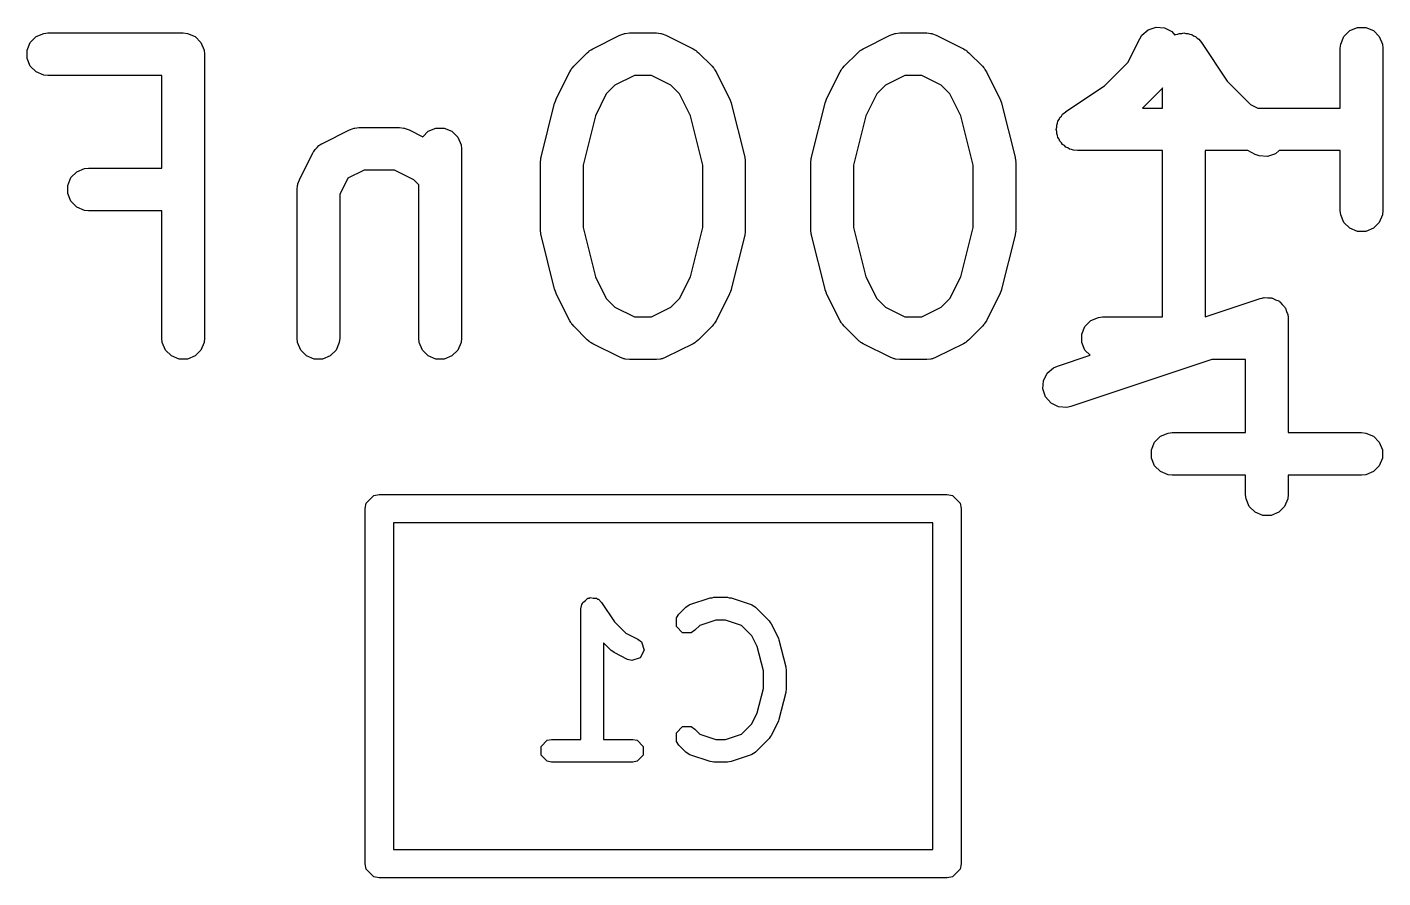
# Model space of a CAD drawing. Header units: inches. Extents: x -1.72 to 1.71, y -2.13 to 2.13.
# Drawn here: x -0.9978 to -0.8098, y 1.2091 to 1.3271 of the extents above; entities that cross this region are included whole.
import ezdxf

# ---------------------------------------------------------------- set-up
doc = ezdxf.new("R2010")
doc.units = ezdxf.units.IN
doc.header["$MEASUREMENT"] = 0
doc.layers.add('BLACK', color=250, linetype='CONTINUOUS')

msp = doc.modelspace()

# ---------------------------------------------------------------- linework, layer by layer
at = {"layer": 'BLACK', "linetype": 'CONTINUOUS'}
for p, q in [((-0.9974, 1.32495), (-0.99659, 1.32577)), ((-0.99659, 1.32577), (-0.99552, 1.32621)), ((-0.99552, 1.32621), (-0.99495, 1.32627)), ((-0.99495, 1.32627), (-0.9762, 1.32627)), ((-0.9762, 1.32627), (-0.97562, 1.32621)), ((-0.97562, 1.32621), (-0.97456, 1.32577)), ((-0.97456, 1.32577), (-0.97374, 1.32495)), ((-0.9194, 1.32408), (-0.91565, 1.32596)), ((-0.91565, 1.32596), (-0.91511, 1.32616)), ((-0.91511, 1.32616), (-0.91501, 1.32617)), ((-0.91501, 1.32617), (-0.91491, 1.32621)), ((-0.91491, 1.32621), (-0.91433, 1.32627)), ((-0.91433, 1.32627), (-0.91058, 1.32627)), ((-0.91058, 1.32627), (-0.91001, 1.32621)), ((-0.91001, 1.32621), (-0.90991, 1.32617)), ((-0.90991, 1.32617), (-0.9098, 1.32616)), ((-0.9098, 1.32616), (-0.90926, 1.32596)), ((-0.90926, 1.32596), (-0.90551, 1.32408)), ((-0.88191, 1.32408), (-0.87816, 1.32596)), ((-0.87816, 1.32596), (-0.87762, 1.32616)), ((-0.87762, 1.32616), (-0.87751, 1.32617)), ((-0.87751, 1.32617), (-0.87741, 1.32621)), ((-0.87741, 1.32621), (-0.87684, 1.32627)), ((-0.87684, 1.32627), (-0.87309, 1.32627)), ((-0.87309, 1.32627), (-0.87251, 1.32621)), ((-0.87251, 1.32621), (-0.87241, 1.32617)), ((-0.87241, 1.32617), (-0.87231, 1.32616)), ((-0.87231, 1.32616), (-0.87177, 1.32596)), ((-0.87177, 1.32596), (-0.86802, 1.32408)), ((-0.84523, 1.32215), (-0.84356, 1.32547)), ((-0.84356, 1.32547), (-0.84326, 1.32596)), ((-0.84326, 1.32596), (-0.84239, 1.32671)), ((-0.84239, 1.32671), (-0.84129, 1.32708)), ((-0.84129, 1.32708), (-0.84014, 1.32699)), ((-0.84014, 1.32699), (-0.83911, 1.32648)), ((-0.83911, 1.32648), (-0.83868, 1.32598)), ((-0.83868, 1.32598), (-0.83859, 1.32604)), ((-0.83859, 1.32604), (-0.83831, 1.3261)), ((-0.83831, 1.3261), (-0.83804, 1.32621)), ((-0.83804, 1.32621), (-0.83775, 1.32621)), ((-0.83775, 1.32621), (-0.83746, 1.32627)), ((-0.83746, 1.32627), (-0.83718, 1.32621)), ((-0.83718, 1.32621), (-0.83689, 1.32621)), ((-0.83689, 1.32621), (-0.83662, 1.3261)), ((-0.83662, 1.3261), (-0.83633, 1.32604)), ((-0.83633, 1.32604), (-0.83609, 1.32588)), ((-0.83609, 1.32588), (-0.83583, 1.32577)), ((-0.83583, 1.32577), (-0.83562, 1.32556)), ((-0.83562, 1.32556), (-0.83538, 1.3254)), ((-0.83538, 1.3254), (-0.83501, 1.32496)), ((-0.8157, 1.32472), (-0.81526, 1.32579)), ((-0.81526, 1.32579), (-0.81444, 1.3266)), ((-0.81444, 1.3266), (-0.81338, 1.32704)), ((-0.81338, 1.32704), (-0.81223, 1.32704)), ((-0.81223, 1.32704), (-0.81116, 1.3266)), ((-0.81116, 1.3266), (-0.81035, 1.32579)), ((-0.81035, 1.32579), (-0.80991, 1.32472)), ((-0.99784, 1.32389), (-0.9974, 1.32495)), ((-0.99784, 1.32274), (-0.99784, 1.32389)), ((-0.97374, 1.32495), (-0.9733, 1.32389)), ((-0.9733, 1.32389), (-0.97325, 1.32331)), ((-0.92204, 1.32165), (-0.92017, 1.32353)), ((-0.92017, 1.32353), (-0.91994, 1.32371)), ((-0.91994, 1.32371), (-0.91989, 1.32377)), ((-0.91989, 1.32377), (-0.9198, 1.32383)), ((-0.9198, 1.32383), (-0.91972, 1.32389)), ((-0.91972, 1.32389), (-0.91965, 1.32392)), ((-0.91965, 1.32392), (-0.9194, 1.32408)), ((-0.90551, 1.32408), (-0.90527, 1.32392)), ((-0.90527, 1.32392), (-0.90519, 1.32389)), ((-0.90519, 1.32389), (-0.90511, 1.32383)), ((-0.90511, 1.32383), (-0.90502, 1.32377)), ((-0.90502, 1.32377), (-0.90497, 1.32371)), ((-0.90497, 1.32371), (-0.90475, 1.32353)), ((-0.90475, 1.32353), (-0.90287, 1.32165)), ((-0.88455, 1.32165), (-0.88267, 1.32353)), ((-0.88267, 1.32353), (-0.88245, 1.32371)), ((-0.88245, 1.32371), (-0.8824, 1.32377)), ((-0.8824, 1.32377), (-0.88231, 1.32383)), ((-0.88231, 1.32383), (-0.88223, 1.32389)), ((-0.88223, 1.32389), (-0.88216, 1.32392)), ((-0.88216, 1.32392), (-0.88191, 1.32408)), ((-0.86802, 1.32408), (-0.86777, 1.32392)), ((-0.86777, 1.32392), (-0.8677, 1.32389)), ((-0.8677, 1.32389), (-0.86762, 1.32383)), ((-0.86762, 1.32383), (-0.86753, 1.32377)), ((-0.86753, 1.32377), (-0.86748, 1.32371)), ((-0.86748, 1.32371), (-0.86725, 1.32353)), ((-0.86725, 1.32353), (-0.86538, 1.32165)), ((-0.83501, 1.32496), (-0.83501, 1.32495)), ((-0.83501, 1.32495), (-0.83501, 1.32495)), ((-0.83501, 1.32495), (-0.83501, 1.32495)), ((-0.83501, 1.32495), (-0.83142, 1.31957)), ((-0.81576, 1.32415), (-0.8157, 1.32472)), ((-0.81576, 1.31585), (-0.81576, 1.32415)), ((-0.80991, 1.32472), (-0.80985, 1.32415)), ((-0.80985, 1.32415), (-0.80985, 1.30165)), ((-0.9974, 1.32167), (-0.99784, 1.32274)), ((-0.99659, 1.32086), (-0.9974, 1.32167)), ((-0.97325, 1.32331), (-0.97325, 1.28394)), ((-0.92223, 1.32143), (-0.92204, 1.32165)), ((-0.90287, 1.32165), (-0.90269, 1.32143)), ((-0.88474, 1.32143), (-0.88455, 1.32165)), ((-0.86538, 1.32165), (-0.86519, 1.32143)), ((-0.84843, 1.31894), (-0.84523, 1.32215)), ((-0.99552, 1.32042), (-0.99659, 1.32086)), ((-0.99495, 1.32036), (-0.99552, 1.32042)), ((-0.97915, 1.32036), (-0.99495, 1.32036)), ((-0.97915, 1.30752), (-0.97915, 1.32036)), ((-0.92447, 1.31714), (-0.9226, 1.32089)), ((-0.9226, 1.32089), (-0.92244, 1.32113)), ((-0.92244, 1.32113), (-0.92241, 1.32121)), ((-0.92241, 1.32121), (-0.92235, 1.32129)), ((-0.92235, 1.32129), (-0.92229, 1.32138)), ((-0.92229, 1.32138), (-0.92223, 1.32143)), ((-0.91364, 1.32036), (-0.91633, 1.31901)), ((-0.91128, 1.32036), (-0.91364, 1.32036)), ((-0.90858, 1.31901), (-0.91128, 1.32036)), ((-0.90269, 1.32143), (-0.90263, 1.32138)), ((-0.90263, 1.32138), (-0.90257, 1.32129)), ((-0.90257, 1.32129), (-0.9025, 1.32121)), ((-0.9025, 1.32121), (-0.90247, 1.32113)), ((-0.90247, 1.32113), (-0.90232, 1.32089)), ((-0.90232, 1.32089), (-0.90044, 1.31714)), ((-0.88698, 1.31714), (-0.8851, 1.32089)), ((-0.8851, 1.32089), (-0.88495, 1.32113)), ((-0.88495, 1.32113), (-0.88492, 1.32121)), ((-0.88492, 1.32121), (-0.88485, 1.32129)), ((-0.88485, 1.32129), (-0.88479, 1.32138)), ((-0.88479, 1.32138), (-0.88474, 1.32143)), ((-0.87614, 1.32036), (-0.87884, 1.31901)), ((-0.87378, 1.32036), (-0.87614, 1.32036)), ((-0.87109, 1.31901), (-0.87378, 1.32036)), ((-0.86519, 1.32143), (-0.86513, 1.32138)), ((-0.86513, 1.32138), (-0.86507, 1.32129)), ((-0.86507, 1.32129), (-0.86501, 1.32121)), ((-0.86501, 1.32121), (-0.86498, 1.32113)), ((-0.86498, 1.32113), (-0.86482, 1.32089)), ((-0.86482, 1.32089), (-0.86295, 1.31714)), ((-0.91633, 1.31901), (-0.91753, 1.31782)), ((-0.90739, 1.31782), (-0.90858, 1.31901)), ((-0.87884, 1.31901), (-0.88003, 1.31782)), ((-0.86989, 1.31782), (-0.87109, 1.31901)), ((-0.85381, 1.31536), (-0.84843, 1.31894)), ((-0.84071, 1.31831), (-0.84317, 1.31585)), ((-0.84052, 1.31854), (-0.84071, 1.31831)), ((-0.84047, 1.31859), (-0.84052, 1.31854)), ((-0.84042, 1.31866), (-0.84047, 1.31859)), ((-0.84042, 1.31585), (-0.84042, 1.31866)), ((-0.83142, 1.31957), (-0.82822, 1.31637)), ((-0.92657, 1.30903), (-0.9247, 1.31653)), ((-0.9247, 1.31653), (-0.92468, 1.31657)), ((-0.92468, 1.3166), (-0.92459, 1.31683)), ((-0.92468, 1.31657), (-0.92468, 1.3166)), ((-0.92459, 1.31683), (-0.9245, 1.31708)), ((-0.9245, 1.31708), (-0.92449, 1.31709)), ((-0.92449, 1.31709), (-0.92447, 1.31714)), ((-0.91753, 1.31782), (-0.91905, 1.31478)), ((-0.90587, 1.31478), (-0.90739, 1.31782)), ((-0.90044, 1.31714), (-0.90043, 1.31709)), ((-0.90043, 1.31709), (-0.90041, 1.31708)), ((-0.90041, 1.31708), (-0.90033, 1.31683)), ((-0.90033, 1.31683), (-0.90024, 1.3166)), ((-0.90024, 1.3166), (-0.90023, 1.31657)), ((-0.90023, 1.31657), (-0.90022, 1.31653)), ((-0.90022, 1.31653), (-0.89834, 1.30903)), ((-0.88908, 1.30903), (-0.8872, 1.31653)), ((-0.8872, 1.31653), (-0.88719, 1.31657)), ((-0.88719, 1.31657), (-0.88718, 1.3166)), ((-0.88718, 1.3166), (-0.88709, 1.31683)), ((-0.88709, 1.31683), (-0.88701, 1.31708)), ((-0.88701, 1.31708), (-0.88699, 1.31709)), ((-0.88699, 1.31709), (-0.88698, 1.31714)), ((-0.88003, 1.31782), (-0.88155, 1.31478)), ((-0.86837, 1.31478), (-0.86989, 1.31782)), ((-0.86295, 1.31714), (-0.86293, 1.31709)), ((-0.86293, 1.31709), (-0.86292, 1.31708)), ((-0.86292, 1.31708), (-0.86283, 1.31683)), ((-0.86283, 1.31683), (-0.86274, 1.3166)), ((-0.86274, 1.3166), (-0.86274, 1.31657)), ((-0.86274, 1.31657), (-0.86272, 1.31653)), ((-0.86272, 1.31653), (-0.86085, 1.30903)), ((-0.82822, 1.31637), (-0.82719, 1.31585)), ((-0.91905, 1.31478), (-0.92075, 1.30795)), ((-0.90416, 1.30795), (-0.90587, 1.31478)), ((-0.88155, 1.31478), (-0.88326, 1.30795)), ((-0.86667, 1.30795), (-0.86837, 1.31478)), ((-0.8549, 1.31403), (-0.85474, 1.31427)), ((-0.85474, 1.31427), (-0.85463, 1.31454)), ((-0.85463, 1.31454), (-0.85442, 1.31475)), ((-0.85442, 1.31475), (-0.85426, 1.31499)), ((-0.85426, 1.31499), (-0.85381, 1.31535)), ((-0.85381, 1.31535), (-0.85381, 1.31536)), ((-0.85381, 1.31535), (-0.85381, 1.31535)), ((-0.85381, 1.31535), (-0.85381, 1.31535)), ((-0.84317, 1.31585), (-0.84042, 1.31585)), ((-0.82719, 1.31585), (-0.81576, 1.31585)), ((-0.9569, 1.31096), (-0.95315, 1.31283)), ((-0.95315, 1.31283), (-0.95261, 1.31304)), ((-0.95261, 1.31304), (-0.9525, 1.31305)), ((-0.9525, 1.31305), (-0.9524, 1.31309)), ((-0.9524, 1.31309), (-0.95183, 1.31314)), ((-0.95183, 1.31314), (-0.9462, 1.31314)), ((-0.9462, 1.31314), (-0.94563, 1.31309)), ((-0.94563, 1.31309), (-0.94553, 1.31305)), ((-0.94553, 1.31305), (-0.94542, 1.31304)), ((-0.94542, 1.31304), (-0.94488, 1.31283)), ((-0.94488, 1.31283), (-0.94298, 1.31188)), ((-0.94298, 1.31188), (-0.94222, 1.31265)), ((-0.94222, 1.31265), (-0.94116, 1.31309)), ((-0.94116, 1.31309), (-0.94, 1.31309)), ((-0.94, 1.31309), (-0.93894, 1.31265)), ((-0.93894, 1.31265), (-0.93812, 1.31183)), ((-0.85513, 1.3129), (-0.85507, 1.31319)), ((-0.85507, 1.31261), (-0.85513, 1.3129)), ((-0.85507, 1.31347), (-0.85496, 1.31374)), ((-0.85507, 1.31319), (-0.85507, 1.31347)), ((-0.85507, 1.31232), (-0.85507, 1.31261)), ((-0.85496, 1.31206), (-0.85507, 1.31232)), ((-0.85496, 1.31374), (-0.8549, 1.31403)), ((-0.95791, 1.31013), (-0.95763, 1.31037)), ((-0.95763, 1.31037), (-0.95739, 1.31065)), ((-0.95739, 1.31065), (-0.9571, 1.31083)), ((-0.9571, 1.31083), (-0.95704, 1.31088)), ((-0.95704, 1.31088), (-0.95699, 1.3109)), ((-0.95699, 1.3109), (-0.9569, 1.31096)), ((-0.93812, 1.31183), (-0.93768, 1.31077)), ((-0.93768, 1.31077), (-0.93763, 1.31019)), ((-0.8549, 1.31177), (-0.85496, 1.31206)), ((-0.85474, 1.31153), (-0.8549, 1.31177)), ((-0.85463, 1.31126), (-0.85474, 1.31153)), ((-0.85442, 1.31105), (-0.85463, 1.31126)), ((-0.85426, 1.31081), (-0.85442, 1.31105)), ((-0.85402, 1.31065), (-0.85426, 1.31081)), ((-0.85381, 1.31044), (-0.85402, 1.31065)), ((-0.85355, 1.31033), (-0.85381, 1.31044)), ((-0.85331, 1.31017), (-0.85355, 1.31033)), ((-0.96009, 1.30589), (-0.95822, 1.30964)), ((-0.95822, 1.30964), (-0.95816, 1.30973)), ((-0.95816, 1.30973), (-0.95814, 1.30978)), ((-0.95814, 1.30978), (-0.95809, 1.30983)), ((-0.95809, 1.30983), (-0.95791, 1.31013)), ((-0.93763, 1.31019), (-0.93763, 1.28394)), ((-0.92666, 1.30846), (-0.92662, 1.30868)), ((-0.92665, 1.30842), (-0.92666, 1.30846)), ((-0.92662, 1.30868), (-0.9266, 1.30889)), ((-0.9266, 1.30889), (-0.92659, 1.30893)), ((-0.92659, 1.30893), (-0.92657, 1.30903)), ((-0.89834, 1.30903), (-0.89833, 1.30893)), ((-0.89833, 1.30893), (-0.89831, 1.30889)), ((-0.89831, 1.30889), (-0.89829, 1.30868)), ((-0.89829, 1.30868), (-0.89826, 1.30846)), ((-0.89826, 1.30846), (-0.89827, 1.30842)), ((-0.88916, 1.30846), (-0.88913, 1.30868)), ((-0.88915, 1.30842), (-0.88916, 1.30846)), ((-0.88913, 1.30868), (-0.88911, 1.30889)), ((-0.88911, 1.30889), (-0.88909, 1.30893)), ((-0.88909, 1.30893), (-0.88908, 1.30903)), ((-0.86085, 1.30903), (-0.86083, 1.30893)), ((-0.86083, 1.30893), (-0.86082, 1.30889)), ((-0.86082, 1.30889), (-0.8608, 1.30868)), ((-0.8608, 1.30868), (-0.86076, 1.30846)), ((-0.86076, 1.30846), (-0.86077, 1.30842)), ((-0.85302, 1.31011), (-0.85331, 1.31017)), ((-0.85275, 1.31), (-0.85302, 1.31011)), ((-0.85218, 1.30995), (-0.85275, 1.31)), ((-0.85217, 1.30995), (-0.85218, 1.30995)), ((-0.85218, 1.30995), (-0.85218, 1.30995)), ((-0.84042, 1.30995), (-0.85217, 1.30995)), ((-0.85217, 1.30995), (-0.85217, 1.30995)), ((-0.84042, 1.2869), (-0.84042, 1.30995)), ((-0.82858, 1.30995), (-0.83451, 1.30995)), ((-0.83451, 1.30995), (-0.83451, 1.2869)), ((-0.82754, 1.30942), (-0.82858, 1.30995)), ((-0.827, 1.30922), (-0.82754, 1.30942)), ((-0.82585, 1.30914), (-0.827, 1.30922)), ((-0.82476, 1.3095), (-0.82585, 1.30914)), ((-0.82424, 1.30995), (-0.82476, 1.3095)), ((-0.81576, 1.30995), (-0.82424, 1.30995)), ((-0.81576, 1.30165), (-0.81576, 1.30995)), ((-0.99178, 1.30621), (-0.99096, 1.30702)), ((-0.99096, 1.30702), (-0.9899, 1.30746)), ((-0.9899, 1.30746), (-0.98932, 1.30752)), ((-0.98932, 1.30752), (-0.97915, 1.30752)), ((-0.95113, 1.30724), (-0.95338, 1.30612)), ((-0.9469, 1.30724), (-0.95113, 1.30724)), ((-0.9442, 1.30589), (-0.9469, 1.30724)), ((-0.92666, 1.30832), (-0.92665, 1.30842)), ((-0.92666, 1.29894), (-0.92666, 1.30832)), ((-0.92075, 1.30795), (-0.92075, 1.29931)), ((-0.90416, 1.29931), (-0.90416, 1.30795)), ((-0.89827, 1.30842), (-0.89826, 1.30832)), ((-0.89826, 1.30832), (-0.89826, 1.29894)), ((-0.88916, 1.30832), (-0.88915, 1.30842)), ((-0.88916, 1.29894), (-0.88916, 1.30832)), ((-0.88326, 1.30795), (-0.88326, 1.29931)), ((-0.86667, 1.29931), (-0.86667, 1.30795)), ((-0.86077, 1.30842), (-0.86076, 1.30832)), ((-0.86076, 1.30832), (-0.86076, 1.29894)), ((-0.99222, 1.30514), (-0.99178, 1.30621)), ((-0.99222, 1.30399), (-0.99222, 1.30514)), ((-0.9604, 1.30457), (-0.96035, 1.30514)), ((-0.96035, 1.30514), (-0.96031, 1.30524)), ((-0.96031, 1.30524), (-0.9603, 1.30535)), ((-0.9603, 1.30535), (-0.96009, 1.30589)), ((-0.95338, 1.30612), (-0.9545, 1.30387)), ((-0.94353, 1.30522), (-0.9442, 1.30589)), ((-0.94353, 1.28394), (-0.94353, 1.30522)), ((-0.99178, 1.30293), (-0.99222, 1.30399)), ((-0.99096, 1.30211), (-0.99178, 1.30293)), ((-0.9604, 1.28394), (-0.9604, 1.30457)), ((-0.9545, 1.30387), (-0.9545, 1.28394)), ((-0.9899, 1.30167), (-0.99096, 1.30211)), ((-0.98932, 1.30161), (-0.9899, 1.30167)), ((-0.97915, 1.30161), (-0.98932, 1.30161)), ((-0.97915, 1.28394), (-0.97915, 1.30161)), ((-0.8157, 1.30107), (-0.81576, 1.30165)), ((-0.81526, 1.30001), (-0.8157, 1.30107)), ((-0.80991, 1.30107), (-0.81035, 1.30001)), ((-0.80985, 1.30165), (-0.80991, 1.30107)), ((-0.92075, 1.29931), (-0.91905, 1.29247)), ((-0.90587, 1.29247), (-0.90416, 1.29931)), ((-0.88326, 1.29931), (-0.88155, 1.29247)), ((-0.86837, 1.29247), (-0.86667, 1.29931)), ((-0.81444, 1.29919), (-0.81526, 1.30001)), ((-0.81338, 1.29875), (-0.81444, 1.29919)), ((-0.81116, 1.29919), (-0.81223, 1.29875)), ((-0.81035, 1.30001), (-0.81116, 1.29919)), ((-0.92665, 1.29884), (-0.92666, 1.29894)), ((-0.92666, 1.2988), (-0.92665, 1.29884)), ((-0.92662, 1.29858), (-0.92666, 1.2988)), ((-0.9266, 1.29837), (-0.92662, 1.29858)), ((-0.92659, 1.29833), (-0.9266, 1.29837)), ((-0.92657, 1.29823), (-0.92659, 1.29833)), ((-0.9247, 1.29073), (-0.92657, 1.29823)), ((-0.89834, 1.29823), (-0.90022, 1.29073)), ((-0.89833, 1.29833), (-0.89834, 1.29823)), ((-0.89831, 1.29837), (-0.89833, 1.29833)), ((-0.89829, 1.29858), (-0.89831, 1.29837)), ((-0.89826, 1.2988), (-0.89829, 1.29858)), ((-0.89826, 1.29894), (-0.89827, 1.29884)), ((-0.89827, 1.29884), (-0.89826, 1.2988)), ((-0.88915, 1.29884), (-0.88916, 1.29894)), ((-0.88916, 1.2988), (-0.88915, 1.29884)), ((-0.88913, 1.29858), (-0.88916, 1.2988)), ((-0.88911, 1.29837), (-0.88913, 1.29858)), ((-0.88909, 1.29833), (-0.88911, 1.29837)), ((-0.88908, 1.29823), (-0.88909, 1.29833)), ((-0.8872, 1.29073), (-0.88908, 1.29823)), ((-0.86085, 1.29823), (-0.86272, 1.29073)), ((-0.86083, 1.29833), (-0.86085, 1.29823)), ((-0.86082, 1.29837), (-0.86083, 1.29833)), ((-0.8608, 1.29858), (-0.86082, 1.29837)), ((-0.86076, 1.2988), (-0.8608, 1.29858)), ((-0.86076, 1.29894), (-0.86077, 1.29884)), ((-0.86077, 1.29884), (-0.86076, 1.2988)), ((-0.81223, 1.29875), (-0.81338, 1.29875)), ((-0.91905, 1.29247), (-0.91753, 1.28944)), ((-0.90739, 1.28944), (-0.90587, 1.29247)), ((-0.88155, 1.29247), (-0.88003, 1.28944)), ((-0.86989, 1.28944), (-0.86837, 1.29247)), ((-0.92468, 1.29068), (-0.9247, 1.29073)), ((-0.92468, 1.29066), (-0.92468, 1.29068)), ((-0.92459, 1.29042), (-0.92468, 1.29066)), ((-0.9245, 1.29018), (-0.92459, 1.29042)), ((-0.92449, 1.29016), (-0.9245, 1.29018)), ((-0.92447, 1.29012), (-0.92449, 1.29016)), ((-0.9226, 1.28637), (-0.92447, 1.29012)), ((-0.90044, 1.29012), (-0.90232, 1.28637)), ((-0.90043, 1.29016), (-0.90044, 1.29012)), ((-0.90041, 1.29018), (-0.90043, 1.29016)), ((-0.90033, 1.29042), (-0.90041, 1.29018)), ((-0.90024, 1.29066), (-0.90033, 1.29042)), ((-0.90023, 1.29068), (-0.90024, 1.29066)), ((-0.90022, 1.29073), (-0.90023, 1.29068)), ((-0.88719, 1.29068), (-0.8872, 1.29073)), ((-0.88718, 1.29066), (-0.88719, 1.29068)), ((-0.88709, 1.29042), (-0.88718, 1.29066)), ((-0.88701, 1.29018), (-0.88709, 1.29042)), ((-0.88699, 1.29016), (-0.88701, 1.29018)), ((-0.88698, 1.29012), (-0.88699, 1.29016)), ((-0.8851, 1.28637), (-0.88698, 1.29012)), ((-0.86295, 1.29012), (-0.86482, 1.28637)), ((-0.86293, 1.29016), (-0.86295, 1.29012)), ((-0.86292, 1.29018), (-0.86293, 1.29016)), ((-0.86283, 1.29042), (-0.86292, 1.29018)), ((-0.86274, 1.29066), (-0.86283, 1.29042)), ((-0.86272, 1.29073), (-0.86274, 1.29068)), ((-0.86274, 1.29068), (-0.86274, 1.29066)), ((-0.91753, 1.28944), (-0.91633, 1.28825)), ((-0.91633, 1.28825), (-0.91364, 1.2869)), ((-0.91128, 1.2869), (-0.90858, 1.28825)), ((-0.90858, 1.28825), (-0.90739, 1.28944)), ((-0.88003, 1.28944), (-0.87884, 1.28825)), ((-0.87884, 1.28825), (-0.87614, 1.2869)), ((-0.87378, 1.2869), (-0.87109, 1.28825)), ((-0.87109, 1.28825), (-0.86989, 1.28944)), ((-0.83451, 1.2869), (-0.82686, 1.28945)), ((-0.82686, 1.28945), (-0.82657, 1.28952)), ((-0.82657, 1.28952), (-0.8265, 1.28955)), ((-0.8265, 1.28955), (-0.82644, 1.28955)), ((-0.82644, 1.28955), (-0.8263, 1.28958)), ((-0.8263, 1.28958), (-0.82582, 1.28955)), ((-0.82582, 1.28955), (-0.82535, 1.28955)), ((-0.82535, 1.28955), (-0.82525, 1.28951)), ((-0.82525, 1.28951), (-0.82515, 1.2895)), ((-0.82515, 1.2895), (-0.82472, 1.28929)), ((-0.82472, 1.28929), (-0.82429, 1.28911)), ((-0.82429, 1.28911), (-0.82421, 1.28903)), ((-0.82421, 1.28903), (-0.82412, 1.28898)), ((-0.82412, 1.28898), (-0.82381, 1.28863)), ((-0.82381, 1.28863), (-0.82347, 1.28829)), ((-0.82347, 1.28829), (-0.82343, 1.28819)), ((-0.82343, 1.28819), (-0.82336, 1.28811)), ((-0.82336, 1.28811), (-0.82321, 1.28767)), ((-0.92244, 1.28613), (-0.9226, 1.28637)), ((-0.92241, 1.28605), (-0.92244, 1.28613)), ((-0.92235, 1.28597), (-0.92241, 1.28605)), ((-0.92229, 1.28588), (-0.92235, 1.28597)), ((-0.92223, 1.28583), (-0.92229, 1.28588)), ((-0.91364, 1.2869), (-0.91128, 1.2869)), ((-0.90263, 1.28588), (-0.90269, 1.28583)), ((-0.90257, 1.28597), (-0.90263, 1.28588)), ((-0.9025, 1.28605), (-0.90257, 1.28597)), ((-0.90247, 1.28613), (-0.9025, 1.28605)), ((-0.90232, 1.28637), (-0.90247, 1.28613)), ((-0.88495, 1.28613), (-0.8851, 1.28637)), ((-0.88492, 1.28605), (-0.88495, 1.28613)), ((-0.88485, 1.28597), (-0.88492, 1.28605)), ((-0.88479, 1.28588), (-0.88485, 1.28597)), ((-0.88474, 1.28583), (-0.88479, 1.28588)), ((-0.87614, 1.2869), (-0.87378, 1.2869)), ((-0.86513, 1.28588), (-0.86519, 1.28583)), ((-0.86507, 1.28597), (-0.86513, 1.28588)), ((-0.86501, 1.28605), (-0.86507, 1.28597)), ((-0.86498, 1.28613), (-0.86501, 1.28605)), ((-0.86482, 1.28637), (-0.86498, 1.28613)), ((-0.85117, 1.28558), (-0.85036, 1.2864)), ((-0.85036, 1.2864), (-0.84929, 1.28684)), ((-0.84929, 1.28684), (-0.84872, 1.2869)), ((-0.84872, 1.2869), (-0.84042, 1.2869)), ((-0.82321, 1.28767), (-0.82303, 1.28723)), ((-0.82303, 1.28723), (-0.82301, 1.28708)), ((-0.82301, 1.28708), (-0.823, 1.28702)), ((-0.823, 1.28702), (-0.823, 1.28694)), ((-0.823, 1.28694), (-0.82297, 1.28665)), ((-0.82297, 1.28665), (-0.82297, 1.27086)), ((-0.92204, 1.28561), (-0.92223, 1.28583)), ((-0.92017, 1.28373), (-0.92204, 1.28561)), ((-0.90287, 1.28561), (-0.90475, 1.28373)), ((-0.90269, 1.28583), (-0.90287, 1.28561)), ((-0.88455, 1.28561), (-0.88474, 1.28583)), ((-0.88267, 1.28373), (-0.88455, 1.28561)), ((-0.86538, 1.28561), (-0.86725, 1.28373)), ((-0.86519, 1.28583), (-0.86538, 1.28561)), ((-0.85161, 1.28452), (-0.85117, 1.28558)), ((-0.85161, 1.28337), (-0.85161, 1.28452)), ((-0.9791, 1.28337), (-0.97915, 1.28394)), ((-0.97865, 1.2823), (-0.9791, 1.28337)), ((-0.97784, 1.28149), (-0.97865, 1.2823)), ((-0.97374, 1.2823), (-0.97456, 1.28149)), ((-0.9733, 1.28337), (-0.97374, 1.2823)), ((-0.97325, 1.28394), (-0.9733, 1.28337)), ((-0.96035, 1.28337), (-0.9604, 1.28394)), ((-0.95991, 1.2823), (-0.96035, 1.28337)), ((-0.95909, 1.28149), (-0.95991, 1.2823)), ((-0.955, 1.2823), (-0.95581, 1.28149)), ((-0.95456, 1.28337), (-0.955, 1.2823)), ((-0.9545, 1.28394), (-0.95456, 1.28337)), ((-0.94348, 1.28337), (-0.94353, 1.28394)), ((-0.94303, 1.2823), (-0.94348, 1.28337)), ((-0.94222, 1.28149), (-0.94303, 1.2823)), ((-0.93812, 1.2823), (-0.93894, 1.28149)), ((-0.93768, 1.28337), (-0.93812, 1.2823)), ((-0.93763, 1.28394), (-0.93768, 1.28337)), ((-0.91994, 1.28355), (-0.92017, 1.28373)), ((-0.91989, 1.28349), (-0.91994, 1.28355)), ((-0.9198, 1.28343), (-0.91989, 1.28349)), ((-0.91972, 1.28336), (-0.9198, 1.28343)), ((-0.91965, 1.28333), (-0.91972, 1.28336)), ((-0.9194, 1.28318), (-0.91965, 1.28333)), ((-0.91565, 1.2813), (-0.9194, 1.28318)), ((-0.90551, 1.28318), (-0.90926, 1.2813)), ((-0.90527, 1.28333), (-0.90551, 1.28318)), ((-0.90519, 1.28336), (-0.90527, 1.28333)), ((-0.90511, 1.28343), (-0.90519, 1.28336)), ((-0.90502, 1.28349), (-0.90511, 1.28343)), ((-0.90497, 1.28355), (-0.90502, 1.28349)), ((-0.90475, 1.28373), (-0.90497, 1.28355)), ((-0.88245, 1.28355), (-0.88267, 1.28373)), ((-0.8824, 1.28349), (-0.88245, 1.28355)), ((-0.88231, 1.28343), (-0.8824, 1.28349)), ((-0.88223, 1.28336), (-0.88231, 1.28343)), ((-0.88216, 1.28333), (-0.88223, 1.28336)), ((-0.88191, 1.28318), (-0.88216, 1.28333)), ((-0.87816, 1.2813), (-0.88191, 1.28318)), ((-0.86802, 1.28318), (-0.87177, 1.2813)), ((-0.86777, 1.28333), (-0.86802, 1.28318)), ((-0.8677, 1.28336), (-0.86777, 1.28333)), ((-0.86762, 1.28343), (-0.8677, 1.28336)), ((-0.86753, 1.28349), (-0.86762, 1.28343)), ((-0.86748, 1.28355), (-0.86753, 1.28349)), ((-0.86725, 1.28373), (-0.86748, 1.28355)), ((-0.85117, 1.2823), (-0.85161, 1.28337)), ((-0.85045, 1.28159), (-0.85117, 1.2823)), ((-0.97678, 1.28105), (-0.97784, 1.28149)), ((-0.97562, 1.28105), (-0.97678, 1.28105)), ((-0.97456, 1.28149), (-0.97562, 1.28105)), ((-0.95803, 1.28105), (-0.95909, 1.28149)), ((-0.95688, 1.28105), (-0.95803, 1.28105)), ((-0.95581, 1.28149), (-0.95688, 1.28105)), ((-0.94116, 1.28105), (-0.94222, 1.28149)), ((-0.94, 1.28105), (-0.94116, 1.28105)), ((-0.93894, 1.28149), (-0.94, 1.28105)), ((-0.91511, 1.2811), (-0.91565, 1.2813)), ((-0.91501, 1.28109), (-0.91511, 1.2811)), ((-0.91491, 1.28105), (-0.91501, 1.28109)), ((-0.91433, 1.28099), (-0.91491, 1.28105)), ((-0.91058, 1.28099), (-0.91433, 1.28099)), ((-0.91001, 1.28105), (-0.91058, 1.28099)), ((-0.90991, 1.28109), (-0.91001, 1.28105)), ((-0.9098, 1.2811), (-0.90991, 1.28109)), ((-0.90926, 1.2813), (-0.9098, 1.2811)), ((-0.87762, 1.2811), (-0.87816, 1.2813)), ((-0.87751, 1.28109), (-0.87762, 1.2811)), ((-0.87741, 1.28105), (-0.87751, 1.28109)), ((-0.87684, 1.28099), (-0.87741, 1.28105)), ((-0.87309, 1.28099), (-0.87684, 1.28099)), ((-0.87251, 1.28105), (-0.87309, 1.28099)), ((-0.87241, 1.28109), (-0.87251, 1.28105)), ((-0.87231, 1.2811), (-0.87241, 1.28109)), ((-0.87177, 1.2813), (-0.87231, 1.2811)), ((-0.85498, 1.28008), (-0.85045, 1.28159)), ((-0.83357, 1.28099), (-0.85311, 1.27448)), ((-0.82888, 1.28099), (-0.83357, 1.28099)), ((-0.82888, 1.27086), (-0.82888, 1.28099)), ((-0.8569, 1.27806), (-0.85638, 1.27909)), ((-0.85638, 1.27909), (-0.85551, 1.27984)), ((-0.85551, 1.27984), (-0.85498, 1.28008)), ((-0.85698, 1.27691), (-0.8569, 1.27806)), ((-0.85661, 1.27582), (-0.85698, 1.27691)), ((-0.85586, 1.27495), (-0.85661, 1.27582)), ((-0.85483, 1.27443), (-0.85586, 1.27495)), ((-0.85368, 1.27435), (-0.85483, 1.27443)), ((-0.85311, 1.27448), (-0.85368, 1.27435)), ((-0.83963, 1.2708), (-0.83905, 1.27086)), ((-0.83905, 1.27086), (-0.82888, 1.27086)), ((-0.82297, 1.27086), (-0.8128, 1.27086)), ((-0.8128, 1.27086), (-0.81223, 1.2708)), ((-0.84195, 1.26848), (-0.8415, 1.26954)), ((-0.8415, 1.26954), (-0.84069, 1.27036)), ((-0.84069, 1.27036), (-0.83963, 1.2708)), ((-0.81223, 1.2708), (-0.81116, 1.27036)), ((-0.81116, 1.27036), (-0.81035, 1.26954)), ((-0.81035, 1.26954), (-0.80991, 1.26848)), ((-0.84195, 1.26733), (-0.84195, 1.26848)), ((-0.8415, 1.26626), (-0.84195, 1.26733)), ((-0.80991, 1.26733), (-0.81035, 1.26626)), ((-0.80991, 1.26848), (-0.80991, 1.26733)), ((-0.84069, 1.26545), (-0.8415, 1.26626)), ((-0.83963, 1.26501), (-0.84069, 1.26545)), ((-0.81116, 1.26545), (-0.81223, 1.26501)), ((-0.81035, 1.26626), (-0.81116, 1.26545)), ((-0.83905, 1.26495), (-0.83963, 1.26501)), ((-0.82888, 1.26495), (-0.83905, 1.26495)), ((-0.82888, 1.26228), (-0.82888, 1.26495)), ((-0.8128, 1.26495), (-0.82297, 1.26495)), ((-0.82297, 1.26495), (-0.82297, 1.26228)), ((-0.81223, 1.26501), (-0.8128, 1.26495)), ((-0.95083, 1.26107), (-0.94977, 1.26213)), ((-0.94977, 1.26213), (-0.94902, 1.26228)), ((-0.94902, 1.26228), (-0.87028, 1.26228)), ((-0.87028, 1.26228), (-0.86952, 1.26213)), ((-0.86952, 1.26213), (-0.86846, 1.26107)), ((-0.82882, 1.2617), (-0.82888, 1.26228)), ((-0.82838, 1.26064), (-0.82882, 1.2617)), ((-0.82303, 1.2617), (-0.82347, 1.26064)), ((-0.82297, 1.26228), (-0.82303, 1.2617)), ((-0.95098, 1.26032), (-0.95083, 1.26107)), ((-0.95098, 1.2111), (-0.95098, 1.26032)), ((-0.86846, 1.26107), (-0.86831, 1.26032)), ((-0.86831, 1.26032), (-0.86831, 1.2111)), ((-0.82757, 1.25982), (-0.82838, 1.26064)), ((-0.8265, 1.25938), (-0.82757, 1.25982)), ((-0.82429, 1.25982), (-0.82535, 1.25938)), ((-0.82347, 1.26064), (-0.82429, 1.25982)), ((-0.94705, 1.25835), (-0.94705, 1.21307)), ((-0.87224, 1.25835), (-0.94705, 1.25835)), ((-0.87224, 1.21307), (-0.87224, 1.25835)), ((-0.82535, 1.25938), (-0.8265, 1.25938)), ((-0.92106, 1.24645), (-0.92094, 1.24705)), ((-0.92106, 1.22834), (-0.92106, 1.24645)), ((-0.92094, 1.24705), (-0.92083, 1.24717)), ((-0.92083, 1.24717), (-0.9208, 1.24733)), ((-0.9208, 1.24733), (-0.92042, 1.24758)), ((-0.92042, 1.24758), (-0.92009, 1.24791)), ((-0.92009, 1.24791), (-0.91993, 1.24791)), ((-0.91993, 1.24791), (-0.91979, 1.248)), ((-0.91979, 1.248), (-0.91934, 1.24791)), ((-0.91934, 1.24791), (-0.91889, 1.24791)), ((-0.91889, 1.24791), (-0.91877, 1.24779)), ((-0.91877, 1.24779), (-0.91861, 1.24776)), ((-0.91861, 1.24776), (-0.91818, 1.24732)), ((-0.91818, 1.24732), (-0.91639, 1.24464)), ((-0.90748, 1.24569), (-0.90654, 1.24663)), ((-0.90654, 1.24663), (-0.90648, 1.24667)), ((-0.90648, 1.24667), (-0.90646, 1.2467)), ((-0.90646, 1.2467), (-0.90624, 1.24683)), ((-0.90624, 1.24683), (-0.90603, 1.24697)), ((-0.90603, 1.24697), (-0.90599, 1.24697)), ((-0.90599, 1.24697), (-0.90593, 1.24701)), ((-0.90593, 1.24701), (-0.90311, 1.24794)), ((-0.90311, 1.24794), (-0.90286, 1.24798)), ((-0.90286, 1.24798), (-0.90262, 1.24803)), ((-0.90262, 1.24803), (-0.90074, 1.24803)), ((-0.90074, 1.24803), (-0.90049, 1.24798)), ((-0.90049, 1.24798), (-0.90024, 1.24794)), ((-0.90024, 1.24794), (-0.89743, 1.24701)), ((-0.89743, 1.24701), (-0.89736, 1.24697)), ((-0.89736, 1.24697), (-0.89733, 1.24697)), ((-0.89733, 1.24697), (-0.89712, 1.24683)), ((-0.89712, 1.24683), (-0.8969, 1.2467)), ((-0.8969, 1.2467), (-0.89688, 1.24667)), ((-0.89688, 1.24667), (-0.89681, 1.24663)), ((-0.89681, 1.24663), (-0.89494, 1.24475)), ((-0.91639, 1.24464), (-0.91481, 1.24306)), ((-0.90782, 1.24518), (-0.90748, 1.24569)), ((-0.90782, 1.24397), (-0.90782, 1.24518)), ((-0.90236, 1.24488), (-0.90458, 1.24414)), ((-0.901, 1.24488), (-0.90236, 1.24488)), ((-0.89878, 1.24414), (-0.901, 1.24488)), ((-0.89494, 1.24475), (-0.8948, 1.24454)), ((-0.8948, 1.24454), (-0.89465, 1.24434)), ((-0.91481, 1.24306), (-0.91316, 1.24224)), ((-0.90697, 1.24312), (-0.90782, 1.24397)), ((-0.90576, 1.24312), (-0.90697, 1.24312)), ((-0.90525, 1.24346), (-0.90576, 1.24312)), ((-0.90458, 1.24414), (-0.90525, 1.24346)), ((-0.89735, 1.24271), (-0.89878, 1.24414)), ((-0.8966, 1.24121), (-0.89735, 1.24271)), ((-0.89465, 1.24434), (-0.89371, 1.24247)), ((-0.91685, 1.24065), (-0.91791, 1.24171)), ((-0.91791, 1.24171), (-0.91791, 1.22834)), ((-0.91316, 1.24224), (-0.91267, 1.24186)), ((-0.91267, 1.24186), (-0.91229, 1.24071)), ((-0.89575, 1.23782), (-0.8966, 1.24121)), ((-0.89371, 1.24247), (-0.89366, 1.2423)), ((-0.89366, 1.2423), (-0.89359, 1.24215)), ((-0.89359, 1.24215), (-0.89265, 1.2384)), ((-0.91664, 1.24051), (-0.91685, 1.24065)), ((-0.91644, 1.24036), (-0.91664, 1.24051)), ((-0.91457, 1.23942), (-0.91644, 1.24036)), ((-0.91398, 1.23926), (-0.91457, 1.23942)), ((-0.91283, 1.23964), (-0.91398, 1.23926)), ((-0.91229, 1.24071), (-0.91283, 1.23964)), ((-0.89575, 1.2354), (-0.89575, 1.23782)), ((-0.89265, 1.2384), (-0.89264, 1.2382)), ((-0.89264, 1.2382), (-0.8926, 1.23801)), ((-0.8926, 1.23801), (-0.8926, 1.2352)), ((-0.8966, 1.232), (-0.89575, 1.2354)), ((-0.8926, 1.2352), (-0.89264, 1.23501)), ((-0.89265, 1.23482), (-0.89359, 1.23107)), ((-0.89264, 1.23501), (-0.89265, 1.23482)), ((-0.89735, 1.23051), (-0.8966, 1.232)), ((-0.90782, 1.22924), (-0.90697, 1.2301)), ((-0.90697, 1.2301), (-0.90576, 1.2301)), ((-0.90576, 1.2301), (-0.90525, 1.22975)), ((-0.90525, 1.22975), (-0.90458, 1.22908)), ((-0.89878, 1.22908), (-0.89735, 1.23051)), ((-0.89371, 1.23075), (-0.89465, 1.22887)), ((-0.89366, 1.23091), (-0.89371, 1.23075)), ((-0.89359, 1.23107), (-0.89366, 1.23091)), ((-0.92657, 1.22737), (-0.92572, 1.22822)), ((-0.92572, 1.22822), (-0.92511, 1.22834)), ((-0.92511, 1.22834), (-0.92106, 1.22834)), ((-0.91791, 1.22834), (-0.91386, 1.22834)), ((-0.91386, 1.22834), (-0.91326, 1.22822)), ((-0.91326, 1.22822), (-0.91241, 1.22737)), ((-0.90782, 1.22804), (-0.90782, 1.22924)), ((-0.90748, 1.22753), (-0.90782, 1.22804)), ((-0.90458, 1.22908), (-0.90236, 1.22834)), ((-0.90236, 1.22834), (-0.901, 1.22834)), ((-0.901, 1.22834), (-0.89878, 1.22908)), ((-0.89494, 1.22846), (-0.89681, 1.22659)), ((-0.8948, 1.22867), (-0.89494, 1.22846)), ((-0.89465, 1.22887), (-0.8948, 1.22867)), ((-0.92657, 1.22616), (-0.92657, 1.22737)), ((-0.92572, 1.22531), (-0.92657, 1.22616)), ((-0.91241, 1.22616), (-0.91326, 1.22531)), ((-0.91241, 1.22737), (-0.91241, 1.22616)), ((-0.90654, 1.22659), (-0.90748, 1.22753)), ((-0.90648, 1.22655), (-0.90654, 1.22659)), ((-0.90646, 1.22651), (-0.90648, 1.22655)), ((-0.90624, 1.22639), (-0.90646, 1.22651)), ((-0.90603, 1.22625), (-0.90624, 1.22639)), ((-0.90599, 1.22625), (-0.90603, 1.22625)), ((-0.90593, 1.22621), (-0.90599, 1.22625)), ((-0.90311, 1.22527), (-0.90593, 1.22621)), ((-0.89743, 1.22621), (-0.90024, 1.22527)), ((-0.89736, 1.22625), (-0.89743, 1.22621)), ((-0.89733, 1.22625), (-0.89736, 1.22625)), ((-0.89712, 1.22639), (-0.89733, 1.22625)), ((-0.8969, 1.22651), (-0.89712, 1.22639)), ((-0.89688, 1.22655), (-0.8969, 1.22651)), ((-0.89681, 1.22659), (-0.89688, 1.22655)), ((-0.92511, 1.22519), (-0.92572, 1.22531)), ((-0.91386, 1.22519), (-0.92511, 1.22519)), ((-0.91326, 1.22531), (-0.91386, 1.22519)), ((-0.90286, 1.22524), (-0.90311, 1.22527)), ((-0.90262, 1.22519), (-0.90286, 1.22524)), ((-0.90074, 1.22519), (-0.90262, 1.22519)), ((-0.90049, 1.22524), (-0.90074, 1.22519)), ((-0.90024, 1.22527), (-0.90049, 1.22524)), ((-0.94705, 1.21307), (-0.87224, 1.21307)), ((-0.95083, 1.21035), (-0.95098, 1.2111)), ((-0.86831, 1.2111), (-0.86846, 1.21035)), ((-0.94977, 1.20928), (-0.95083, 1.21035)), ((-0.94902, 1.20913), (-0.94977, 1.20928)), ((-0.87028, 1.20913), (-0.94902, 1.20913)), ((-0.86952, 1.20928), (-0.87028, 1.20913)), ((-0.86846, 1.21035), (-0.86952, 1.20928))]:
    msp.add_line(p, q, dxfattribs=at)

doc.saveas('drawing.dxf')
